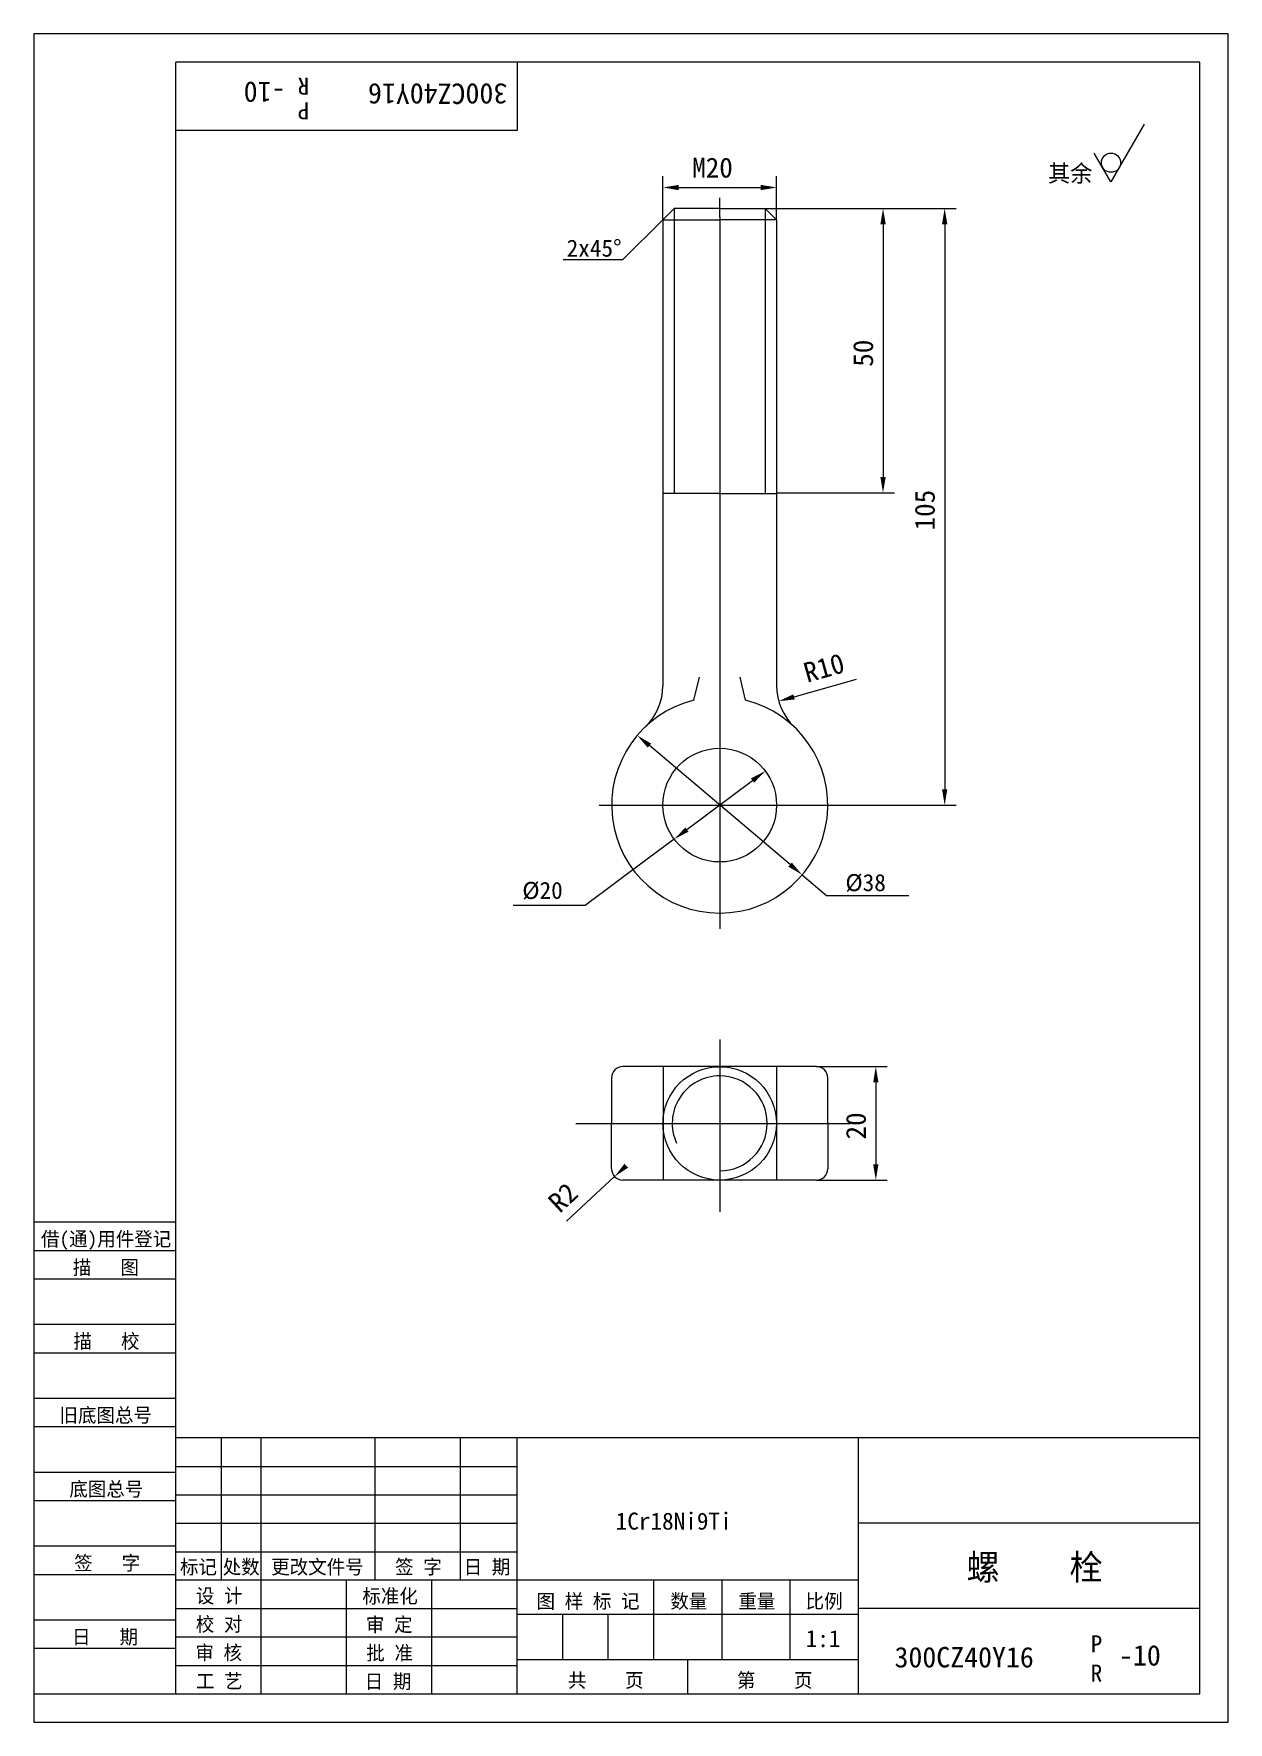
# Model space of a CAD drawing. Header units: metres. Extents: x 0 to 210, y 0 to 297.
import ezdxf

# ---------------------------------------------------------------- set-up
doc = ezdxf.new("R2010")
doc.units = ezdxf.units.M
for name, color, linetype in [('B', 3, 'Continuous'), ('C', 6, 'Continuous'), ('D', 1, 'Continuous'), ('FL', 5, 'Continuous'), ('HA', 5, 'Continuous'), ('T', 7, 'Continuous'), ('TL', 4, 'Continuous')]:
    doc.layers.add(name, color=color, linetype=linetype)

# ---------------------------------------------------------------- blocks, each defined once
blk = doc.blocks.new('TUKUN4')
at = {"layer": 'FL'}
for p, q in [((0, 297), (0, 0)), ((210, 297), (0, 297)), ((210, 0), (210, 297)), ((0, 78), (25, 78)), ((0, 70), (25, 70)), ((0, 65), (25, 65)), ((0, 57), (25, 57)), ((0, 52), (25, 52)), ((33, 25), (33, 50)), ((40, 5), (40, 50)), ((60, 25), (60, 50)), ((75, 25), (75, 50)), ((25, 45), (85, 45)), ((0, 44), (25, 44)), ((0, 39), (25, 39)), ((25, 40), (85, 40)), ((25, 35), (85, 35)), ((0, 31), (25, 31)), ((25, 30), (85, 30)), ((0, 26), (25, 26)), ((70, 5), (70, 25)), ((0, 18), (25, 18)), ((25, 20), (85, 20)), ((25, 15), (85, 15)), ((0, 13), (25, 13)), ((25, 10), (85, 10)), ((0, 0), (210, 0))]:
    blk.add_line(p, q, dxfattribs=at)
at = {"layer": 'TL'}
for p, q in [((25, 5), (25, 292)), ((205, 292), (25, 292)), ((85, 292), (85, 280)), ((205, 5), (205, 292)), ((85, 280), (25, 280)), ((0, 88), (25, 88)), ((0, 83), (25, 83)), ((205, 50), (25, 50)), ((85, 5), (85, 50)), ((145, 5), (145, 50)), ((205, 35), (145, 35)), ((145, 25), (25, 25)), ((55, 5), (55, 25)), ((109, 11), (109, 25)), ((121, 11), (121, 25)), ((133, 11), (133, 25)), ((85, 19), (145, 19)), ((93, 11), (93, 19)), ((101, 11), (101, 19)), ((205, 20), (145, 20)), ((145, 11), (85, 11)), ((115, 5), (115, 11)), ((0, 5), (205, 5))]:
    blk.add_line(p, q, dxfattribs=at)
at = {"layer": 'T'}
for s, p in [('借(通)用件登记', (1.26, 83.76)), ('描   图', (6.86, 78.76)), ('描   校', (6.98, 65.76)), ('旧底图总号', (4.52, 52.76)), ('底图总号', (6.25, 39.76)), ('签   字', (7.1, 26.76)), ('标记', (25.71, 26.07)), ('处数', (33.22, 26.07)), ('更改文件号', (41.75, 26.07)), ('签 字', (63.53, 26.07)), ('日 期', (75.57, 26.07)), ('设 计', (28.5, 20.99)), ('标准化', (57.77, 20.93)), ('图 样 标 记', (88.4, 20.04)), ('数量', (111.92, 20.04)), ('重量', (123.88, 20.04)), ('比例', (135.7, 20.04)), ('校 对', (28.48, 15.99)), ('审 定', (58.39, 15.93)), ('日   期', (6.72, 13.76)), ('审 核', (28.41, 10.99)), ('批 准', (58.46, 10.93)), ('共    页', (93.91, 6.13)), ('第    页', (123.62, 6.13)), ('工 艺', (28.52, 5.99)), ('日 期', (58.18, 5.93))]:
    blk.add_text(s, height=2.5, dxfattribs=at).set_placement(p)

msp = doc.modelspace()

# ---------------------------------------------------------------- linework, layer by layer
at = {"layer": 'B'}
for p, q in [((110.63, 115.29), (110.63, 95.4)), ((130.56, 115.29), (130.56, 95.4))]:
    msp.add_line(p, q, dxfattribs=at)
at = {"layer": 'C'}
for p, q in [((120.6, 264.73), (120.6, 268.13)), ((120.6, 264.73), (120.6, 139.55)), ((99.43, 161.32), (142.38, 161.32)), ((120.6, 120.12), (120.6, 89.8)), ((95.28, 105.34), (143.53, 105.34))]:
    msp.add_line(p, q, dxfattribs=at)
at = {"layer": 'D'}
for p, q in [((195.24, 281.08), (189.39, 270.94)), ((189.39, 270.94), (186.46, 276.01)), ((110.6, 264.29), (110.6, 271.96)), ((130.6, 264.29), (130.6, 271.96)), ((113.4, 269.96), (127.8, 269.96)), ((112.6, 266.29), (112.6, 216.24)), ((128.6, 266.29), (151.31, 266.29)), ((128.6, 266.29), (128.6, 216.24)), ((151.31, 266.29), (162.15, 266.29)), ((110.6, 264.29), (103.53, 257.21)), ((149.31, 263.49), (149.31, 219.03)), ((160.15, 263.49), (160.15, 164.12)), ((103.53, 257.21), (93.08, 257.21)), ((130.72, 216.23), (151.31, 216.23)), ((136.36, 181.12), (144.63, 183.46)), ((133.67, 180.36), (136.36, 181.12)), ((132.96, 150.86), (108.23, 171.79)), ((114.83, 157.01), (126.36, 165.63)), ((142.38, 161.32), (162.15, 161.32)), ((112.59, 155.33), (108.1, 151.98)), ((108.1, 151.98), (96.96, 143.64)), ((135.1, 149.05), (139.38, 145.43)), ((96.96, 143.64), (84.26, 143.64)), ((139.38, 145.43), (153.84, 145.43)), ((137.58, 115.34), (150.04, 115.34)), ((148.04, 112.54), (148.04, 98.14)), ((102.11, 95.98), (98.01, 92.17)), ((104.17, 97.89), (103.58, 97.34)), ((137.58, 95.34), (150.04, 95.34)), ((98.01, 92.17), (93.68, 88.13))]:
    msp.add_line(p, q, dxfattribs=at)
msp.add_circle((189.39, 274.32), 1.69, dxfattribs=at)
for points in [[(113.4, 270.42), (113.4, 269.49), (110.6, 269.96)], [(127.8, 270.42), (127.8, 269.49), (130.6, 269.96)], [(148.85, 263.49), (149.78, 263.49), (149.31, 266.29)], [(159.68, 263.49), (160.62, 263.49), (160.15, 266.29)], [(148.85, 219.03), (149.78, 219.03), (149.31, 216.23)], [(133.8, 179.91), (133.54, 180.81), (130.97, 179.6)], [(107.93, 171.43), (108.53, 172.14), (106.09, 173.59)], [(126.64, 165.26), (126.08, 166.01), (128.6, 167.31)], [(159.68, 164.12), (160.62, 164.12), (160.15, 161.32)], [(115.11, 156.64), (114.55, 157.38), (112.59, 155.33)], [(132.66, 150.5), (133.27, 151.21), (135.1, 149.05)], [(147.58, 112.54), (148.51, 112.54), (148.04, 115.34)], [(104.48, 97.54), (103.85, 98.23), (102.11, 95.98)], [(147.58, 98.14), (148.51, 98.14), (148.04, 95.34)]]:
    msp.add_solid(points, dxfattribs=at)
at = {"layer": 'HA'}
for start, end in [(90, 204.67), (270, 90)]:
    msp.add_arc((120.6, 105.34), 8.35, start, end, dxfattribs=at)
at = {"layer": 'TL'}
for p, q in [((110.6, 264.29), (112.6, 266.29)), ((120.6, 266.29), (112.6, 266.29)), ((120.6, 266.29), (128.6, 266.29)), ((130.6, 264.29), (128.6, 266.29)), ((110.6, 264.29), (110.6, 182.32)), ((110.6, 264.29), (120.51, 264.29)), ((130.6, 264.29), (120.68, 264.29)), ((130.6, 264.29), (130.6, 182.32)), ((120.75, 216.16), (110.63, 216.16)), ((120.45, 216.16), (130.56, 216.16)), ((116.06, 179.77), (117.02, 183.81)), ((125.13, 179.77), (124.17, 183.81)), ((101.58, 113.34), (101.58, 105.34)), ((137.58, 115.34), (103.58, 115.34)), ((139.58, 105.34), (139.58, 113.34)), ((101.58, 97.34), (101.58, 105.34)), ((139.58, 105.34), (139.58, 97.34)), ((137.58, 95.34), (103.58, 95.34))]:
    msp.add_line(p, q, dxfattribs=at)
for centre, radius in [((120.6, 161.32), 10), ((120.6, 105.34), 9.97)]:
    msp.add_circle(centre, radius, dxfattribs=at)
for centre, radius, start, end in [((100.6, 182.32), 10, 313.6, 0), ((140.6, 182.32), 10, 180, 226.4), ((120.6, 161.32), 19, 103.81, 270), ((120.6, 161.32), 19, 270, 76.19), ((103.58, 113.34), 2, 90, 180), ((137.58, 113.34), 2, 0, 90), ((103.58, 97.34), 2, 180, 270), ((137.58, 97.34), 2, 270, 0)]:
    msp.add_arc(centre, radius, start, end, dxfattribs=at)

# ---------------------------------------------------------------- block references
at = {"layer": 'D'}
msp.add_blockref('TUKUN4', (0, 0), dxfattribs=at)

# ---------------------------------------------------------------- texts
for s, height, rotation, p in [('-10', 3.6, 180, (44.25, 288.54)), ('R', 3, 180, (48.44, 289.27)), ('300CZ40Y16', 3.6, 180, (83.25, 288.24)), ('P', 3, 180, (48.44, 284.93)), ('50', 3.5, 90, (147.56, 238.43)), ('105', 3.5, 90, (158.4, 209.64)), ('R10', 3.5, 15.79, (135.97, 182.83)), ('20', 3.5, 90, (146.29, 102.51)), ('R2', 3.5, 42.92, (92.48, 89.41))]:
    msp.add_text(s, height=height, rotation=rotation, dxfattribs=at).set_placement(p)
for s, height, p in [('M20', 3.5, (115.76, 271.71)), ('其余', 3, (178.32, 270.94)), ('2x45%%d', 3, (93.68, 257.79)), ('%%C38', 3, (142.7, 146.19)), ('%%c20', 3, (85.89, 144.82)), ('1Cr18Ni9Ti', 3, (102.3, 33.88)), ('螺    栓', 4.5, (163.98, 25.02)), ('1:1', 3, (135.71, 13.21)), ('P', 3, (185.82, 12.29)), ('300CZ40Y16', 3.6, (151.33, 9.64)), ('-10', 3.6, (190.8, 9.97)), ('R', 3, (185.82, 7.14))]:
    msp.add_text(s, height=height, dxfattribs=at).set_placement(p)

doc.saveas('drawing.dxf')
